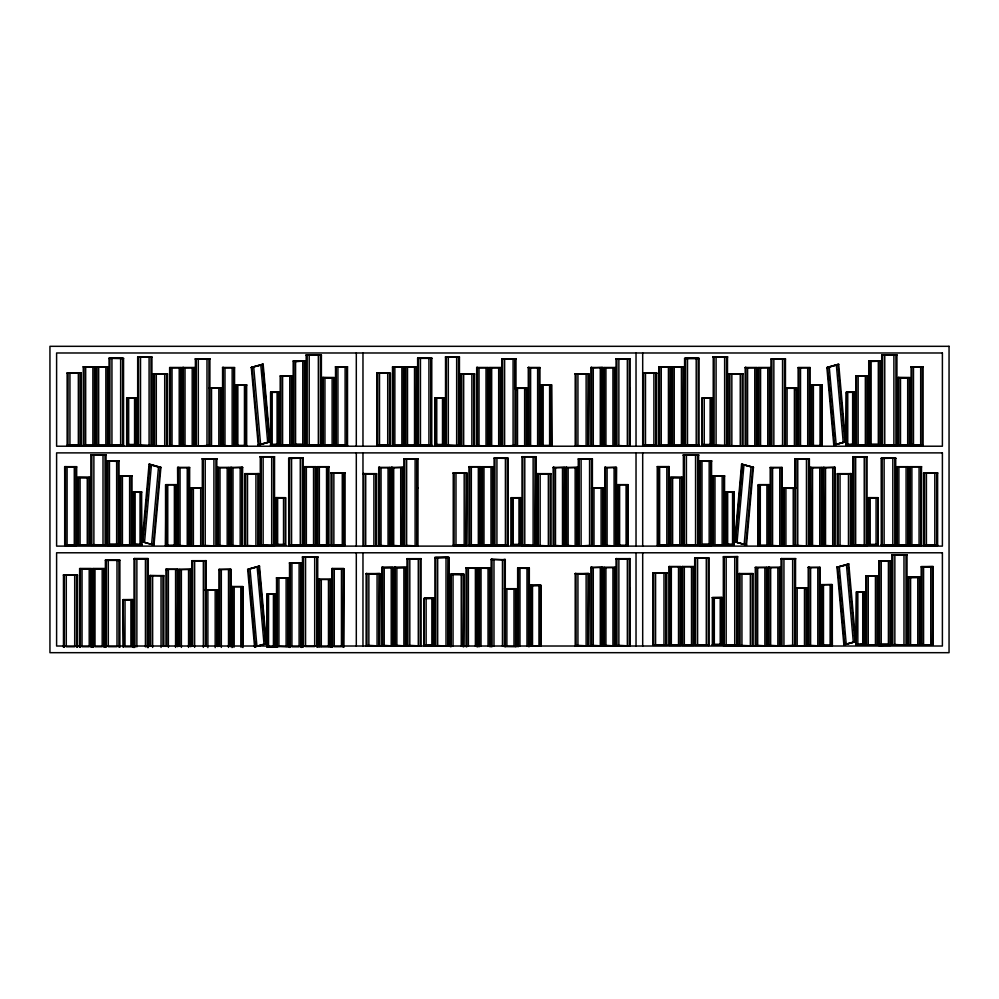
<?xml version="1.0" encoding="UTF-8"?>
<svg xmlns="http://www.w3.org/2000/svg" width="999" height="999" viewBox="0 0 999 999"><rect width="100%" height="100%" fill="white"/><g stroke="black" fill="none" stroke-linecap="round" stroke-linejoin="round"><path stroke-width="1.5" d="M142.145 541.733L149.076 464.036L160.914 467.357L153.983 545.067L142.145 541.733L153.983 545.067M142.67 541.883L143.394 533.878M143.756 529.707L144.356 523.089M144.867 517.32L145.417 511.126M145.829 506.481L146.416 499.962M146.803 495.654L147.377 489.16M147.79 484.54L148.339 478.371M148.751 473.751L149.425 466.246M142.944 541.77L149.85 464.398L160.115 467.282M144.568 541.82L151.398 465.122L149.038 464.348M151.661 543.818L158.504 467.12L151.398 465.122M153.259 544.867L160.19 467.157L160.914 467.357L158.504 467.12M734.677 541.733L741.608 464.036L753.446 467.357L746.515 545.067L734.677 541.733L746.515 545.067M735.788 535.414L735.214 541.883L745.803 544.867L752.734 467.157L753.446 467.357L741.583 464.348M736.3 529.707L736.75 524.625M737.262 518.868L737.824 512.674M738.236 508.029L738.81 501.498M739.198 497.202L739.784 490.709M740.309 484.815L740.746 479.907M741.27 473.988L741.82 467.794M735.489 541.77L742.394 464.398L752.647 467.282M737.1 541.82L743.943 465.122M744.205 543.818L751.048 467.12M278.721 445.217L270.567 445.217L278.721 445.217L278.721 392.145L270.567 392.145L270.567 445.217L278.721 445.217L278.721 392.145L271.104 392.245L278.721 392.145M275.062 593.98L267.457 594.08L275.062 593.98L275.062 647.052L275.062 593.98L266.908 593.98L266.908 647.052M854.27 445.005L853.908 444.293L846.128 445.217L854.27 445.217L854.27 392.145L846.128 392.145L846.128 445.217L854.27 445.217L854.27 392.145L846.665 392.245M864.36 644.805L863.998 644.093L856.218 645.017L864.36 645.017L864.36 591.945L856.218 591.945L856.218 645.017L864.36 645.017L864.36 591.945L856.755 592.045M278.346 393.556L278.721 392.357M274.7 595.392L275.062 594.193M853.908 393.556L854.27 392.357M863.998 593.356L864.36 592.157M435.489 397.889L444.43 397.802L444.43 445.317L434.84 445.317L434.84 397.802L444.43 397.802L443.993 399.063L444.43 397.989M433.778 598.289L424.2 598.289L424.2 645.804L433.778 645.804L433.778 598.289L424.2 598.289L424.2 645.804L433.778 645.804L433.778 598.289L424.837 598.376M520.467 498.963L520.891 497.702L511.313 497.702L511.313 545.217L520.891 545.217L520.891 497.702L511.95 497.789L511.95 545.092L520.891 545.217L520.891 497.889M136.089 399.063L136.538 397.802L126.711 397.802L126.711 445.317L136.538 445.317L136.538 397.802L127.36 397.889M132.442 647.14L132.879 599.637L123.052 599.637L123.052 647.152M551.286 386.413L551.286 384.79L551.76 445.704L551.76 384.79L541.008 384.79L541.008 445.704L551.76 445.704L541.008 445.704M627.747 486.313L628.234 484.69L628.234 545.604L617.482 545.604L617.482 484.69L628.234 484.69L617.482 484.69L618.144 484.69L618.144 545.604M246.166 386.413L246.666 384.79L246.666 445.704L235.639 445.704L235.639 384.79L246.666 384.79L235.639 385.04M242.52 588.249L242.52 586.625L242.52 646.478M821.727 386.413L821.727 384.79L822.227 445.704L822.227 384.79L811.2 384.79L811.2 445.704L822.227 445.704L811.2 445.704M831.817 586.213L831.817 584.59L832.317 645.504L832.317 584.59L821.29 584.59L821.29 645.504L832.317 645.504L821.29 645.504M141.109 492.145L133.504 492.045L141.646 492.045L133.504 492.045L133.504 545.117L141.646 545.117L141.646 492.045L133.504 492.045L133.504 545.117L141.646 545.117L133.866 544.193L133.504 544.905M726.036 545.117L726.036 492.045L734.19 492.045L734.19 545.117L726.036 545.117L726.036 492.045L734.19 492.045L734.19 545.117L726.036 545.117L733.691 545.104L733.691 544.193L726.41 544.193L726.036 544.905M433.354 599.55L433.778 598.476M132.442 600.899L132.879 599.825M712.087 397.989L711.65 399.063L712.087 397.802L702.26 397.802L702.26 445.317L712.087 445.317L712.087 397.802L702.921 397.889M722.177 597.789L721.74 598.863L722.177 597.602L712.349 597.602L712.349 645.117L722.177 645.117L722.177 597.602L713.011 597.689L713.011 644.992L722.177 645.117L721.74 644.28L712.949 644.28L712.349 645.117L720.217 644.755L720.217 597.852L722.177 597.602L712.349 597.789M141.159 493.456L141.159 492.045L141.646 544.905L141.159 544.193L133.866 544.193M733.691 493.456L733.691 492.045M266.908 646.84L267.407 646.128M258.229 445.167L270.067 441.833L263.149 364.136L251.311 367.457L258.229 445.167L270.067 441.833M266.421 643.681L254.583 647.002L247.652 569.293L259.49 565.971L266.421 643.681L256.618 646.428M833.79 445.167L845.629 441.833L838.698 364.136L826.86 367.457L833.79 445.167L845.629 441.833M843.88 644.967L855.718 641.633L848.788 563.936L836.95 567.257L843.88 644.967L855.718 641.633M176.573 545.604L165.547 545.604L176.573 545.604L176.573 484.69L165.547 484.69L165.547 545.604L166.046 484.69L166.046 486.313M769.118 545.604L758.091 545.604L769.118 545.604L769.118 484.69L758.091 484.69L758.091 545.604L758.591 484.69L758.591 486.313M627.747 544.542L628.234 545.367M246.166 444.642L246.666 445.467M260.814 365.222L263.149 364.136L251.311 367.457L260.814 365.222L267.657 441.92M247.677 569.617L259.515 566.283M826.885 367.769L838.723 364.448M846.465 565.022L848.788 563.936L836.95 567.257L846.465 565.022L853.296 641.72M278.721 445.005L278.346 444.293L271.066 445.204L271.066 392.145L271.066 393.556M267.407 593.98L274.513 594.08L274.513 646.915L267.457 646.915L267.407 593.98L267.407 595.392M444.43 445.129L434.84 445.317L434.84 397.802L444.43 397.802M136.538 445.129L126.711 445.317L126.711 397.802L136.538 397.802M712.087 445.129L702.26 445.317L702.26 397.802L712.087 397.802L702.26 397.989M251.336 367.769L252.06 367.57M258.204 444.867L269.268 441.87L262.362 364.498M833.765 444.867L834.49 444.667M254.558 646.703L255.269 646.503M836.975 567.569L837.674 567.057L836.95 567.257M843.855 644.667L854.919 641.67L848.014 564.298M251.311 367.457L252.023 367.257L258.953 444.967M295.579 444.967L293.182 445.604L293.182 361.014L305.17 361.014L305.17 445.604L293.182 445.604L305.17 445.604L295.579 444.967L295.579 361.476L293.182 361.014L293.906 361.014M880.718 445.279L868.73 445.604L868.73 361.014L880.718 361.014L880.718 445.604L868.73 445.604L869.467 445.604L869.467 361.014L868.73 361.014L880.718 361.014L868.73 361.014M699.587 545.504L701.985 544.867L711.575 545.504L711.575 460.914L699.587 460.914L699.587 545.504L711.575 545.504L699.587 545.179M890.808 645.079L878.82 645.404L878.82 560.814L890.808 560.814L890.808 645.404L878.82 645.404L879.557 645.404L879.557 560.814L878.82 560.814L890.808 560.814L878.82 560.814M392.52 445.504L404.208 445.504L404.208 366.82L392.52 366.82L392.52 445.504L404.208 445.504M405.182 445.504L416.858 445.504L416.858 366.82L405.182 366.82L405.182 445.504L416.858 445.504M479.021 445.566L476.685 446.166L476.685 367.482L488.374 367.482L488.374 446.166L479.021 445.566L479.021 367.907L476.685 367.482L477.397 367.482L477.46 445.966L487.587 445.966L487.587 367.62M491.683 445.566L489.335 446.166L489.335 367.482L501.023 367.482L501.023 446.166L491.683 445.566L491.683 367.907L489.335 367.807M530.619 445.566L528.284 446.166L528.284 367.482L539.959 367.482L539.959 446.166L530.619 445.566L530.619 367.907L528.284 367.482L528.995 367.482L529.058 445.966L539.185 445.966L539.185 367.62M593.269 445.566L590.933 446.166L590.933 367.482L602.622 367.482L602.622 446.166L593.269 445.566L593.269 367.907L590.933 367.482L591.645 367.482L591.645 446.153M605.931 445.566L603.596 446.166L603.596 367.482L615.272 367.482L615.272 446.166L605.931 445.566L605.931 367.907L603.596 367.807M381.044 545.466L378.708 546.066L378.708 467.382L390.397 467.382L390.397 546.066L381.044 545.466L381.044 467.807L378.708 467.382L379.42 467.382L379.495 545.866L389.61 545.866L389.61 467.52M393.706 545.466L391.371 546.066L391.371 467.382L403.047 467.382L403.047 546.066L393.706 545.466L393.706 467.807L391.371 467.382L392.083 467.382L392.083 546.053M468.993 545.404L480.669 545.404L480.669 466.72L468.993 466.72L468.993 545.404L480.669 545.404M481.643 545.404L493.331 545.404L493.331 466.72L481.643 466.72L481.643 545.404L493.331 545.404M555.494 545.466L553.159 546.066L553.159 467.382L564.835 467.382L564.835 546.066L555.494 545.466L555.494 467.807L553.159 467.382L553.871 467.382L553.871 546.053M568.144 545.466L565.809 546.066L565.809 467.382L577.497 467.382L577.497 546.066L568.144 545.466L568.144 467.807L565.809 467.382L566.52 467.382L566.595 545.866L576.71 545.866L576.71 467.52L577.497 467.382L576.972 546.053M607.092 545.466L604.745 546.066L604.745 467.382L616.433 467.382L616.433 546.066L607.092 545.466L607.092 467.807L604.745 467.382L605.456 467.382L605.531 545.866L615.659 545.866L615.659 467.52M384.215 645.391L381.88 645.991L381.88 567.307L393.556 567.307L393.556 645.991L384.215 645.391L384.215 567.732L381.88 567.307L382.592 567.307L382.654 645.791L392.782 645.791L392.782 567.457L381.88 567.632M396.865 645.391L394.53 645.991L394.53 567.307L406.218 567.307L406.218 645.991L396.865 645.391L396.865 567.732L394.53 567.307L395.242 567.307L395.317 645.791M593.269 645.366L590.933 645.966L590.933 567.282L602.622 567.282L602.622 645.966L593.269 645.366L593.269 567.707L590.933 567.282L591.645 567.282L591.645 645.953M605.931 645.366L603.596 645.966L603.596 567.282L615.272 567.282L615.272 645.966L605.931 645.366L605.931 567.707L603.596 567.607M83.279 445.504L95.267 445.504L95.267 366.82L83.279 366.82L83.279 445.504L95.267 445.504M96.266 445.504L108.254 445.504L108.254 366.82L96.266 366.82L96.266 445.504L108.254 445.504M172.028 445.566L169.643 446.166L169.643 367.482L181.618 367.482L181.618 446.166L172.028 445.566L172.028 367.907L169.643 367.807M185.015 445.566L182.617 446.166L182.617 367.482L194.605 367.482L194.605 446.166L185.015 445.566L185.015 367.907L182.617 367.482L183.354 367.482L183.416 445.966L193.806 445.966L193.806 367.62M224.975 445.566L222.577 446.166L222.577 367.482L234.565 367.482L234.565 446.166L224.975 445.566L224.975 367.907L222.577 367.482L223.301 367.482L223.376 445.966L233.766 445.966L233.766 367.62M335.527 445.454L347.515 445.454L347.515 366.77L335.527 366.77L335.527 445.454L347.515 445.454M64.698 545.354L76.686 545.354L76.686 466.67L64.698 466.67L64.698 545.354L76.686 545.354M180.057 545.466L177.66 546.066L177.66 467.382L189.648 467.382L189.648 546.066L180.057 545.466L180.057 467.807L177.66 467.382L178.197 546.053M220.005 545.466L217.607 546.066L217.607 467.382L229.595 467.382L229.595 546.066L220.005 545.466L220.005 467.807L217.607 467.382L218.144 546.053M232.992 545.466L230.594 546.066L230.594 467.382L242.582 467.382L242.582 546.066L232.992 545.466L232.992 467.807L230.594 467.382L231.131 546.053M658.841 445.504L670.829 445.504L670.829 366.82L658.841 366.82L658.841 445.504L670.829 445.504M671.827 445.504L683.816 445.504L683.816 366.82L671.827 366.82L671.827 445.504L683.816 445.504M303.958 545.404L315.946 545.404L315.946 466.72L303.958 466.72L303.958 545.404L315.946 545.404M316.945 545.404L328.933 545.404L328.933 466.72L316.945 466.72L316.945 545.404L328.933 545.404M747.589 445.566L745.192 446.166L745.192 367.482L757.18 367.482L757.18 446.166L747.589 445.566L747.589 367.907L745.192 367.482L745.928 367.482L745.991 445.966L756.38 445.966L756.38 367.62M760.576 445.566L758.179 446.166L758.179 367.482L770.167 367.482L770.167 446.166L760.576 445.566L760.576 367.907L758.179 367.807M800.524 445.566L798.126 446.166L798.126 367.482L810.114 367.482L810.114 446.166L800.524 445.566L800.524 367.907L798.126 367.807M911.088 445.454L923.076 445.454L923.076 366.77L911.088 366.77L911.088 445.454L923.076 445.454M657.242 545.354L669.23 545.354L669.23 466.67L657.242 466.67L657.242 545.354L669.23 545.354M772.589 545.466L770.192 546.066L770.192 467.382L782.18 467.382L782.18 546.066L772.589 545.466L772.589 467.807L770.192 467.707M812.549 545.466L810.152 546.066L810.152 467.382L822.14 467.382L822.14 546.066L812.549 545.466L812.549 467.807L810.152 467.382L810.689 546.053M825.536 545.466L823.139 546.066L823.139 467.382L835.114 467.382L835.114 546.066L825.536 545.466L825.536 467.807L823.139 467.382L823.676 546.053M896.503 545.404L908.491 545.404L908.491 466.72L896.503 466.72L896.503 545.404L908.491 545.404M921.478 545.404L909.49 545.404L909.49 466.72L921.478 466.72L921.478 545.404L909.49 545.404M668.93 645.304L680.918 645.304L680.918 566.62L668.93 566.62L668.93 645.304L680.918 645.304M681.917 645.304L693.905 645.304L693.905 566.62L681.917 566.62L681.917 645.304L693.905 645.304M757.679 645.366L755.281 645.966L755.281 567.282L767.269 567.282L767.269 645.966L757.679 645.366L757.679 567.707L755.281 567.607M770.666 645.366L768.268 645.966L768.268 567.282L780.256 567.282L780.256 645.966L770.666 645.366L770.666 567.707L768.268 567.282L768.993 567.282L769.068 645.766L779.457 645.766L779.457 567.42M810.614 645.366L808.216 645.966L808.216 567.282L820.204 567.282L820.204 645.966L810.614 645.366L810.614 567.707L808.216 567.282L808.953 567.282L809.015 645.766L819.405 645.766L819.405 567.42M921.178 645.254L933.166 645.254L933.166 566.57L921.178 566.57L921.178 645.254L933.166 645.254M445.529 445.741L448.314 445.067L459.44 445.741L459.44 356.83L445.529 356.83L445.529 445.741L459.44 445.741M522.002 545.641L524.787 544.967L535.901 545.641L535.901 456.73L522.002 456.73L522.002 545.641L535.901 545.641M437.674 645.554L434.89 646.228L434.89 557.317L448.788 557.317L448.788 646.228L437.674 645.554L437.674 557.804L434.89 557.679M137.675 445.741L140.522 445.067L151.935 445.741L151.935 356.83L137.675 356.83L137.675 445.741L151.935 445.741M260.277 545.641L263.137 544.967L274.538 545.641L274.538 456.73L260.277 456.73L260.277 545.641L274.538 545.641M713.236 445.741L716.083 445.067L727.497 445.741L727.497 356.83L713.236 356.83L713.236 445.741L727.497 445.741M852.821 545.641L855.668 544.967L867.082 545.641L867.082 456.73L852.821 456.73L852.821 545.641L867.082 545.641M723.326 645.541L726.173 644.867L737.587 645.541L737.587 556.63L723.326 556.63L723.326 645.541L737.587 645.541M417.632 445.529L420.454 444.867L431.768 445.529L431.768 358.204L417.632 358.204L417.632 445.529L431.768 445.529L430.981 445.566M515.934 446.191L513.099 445.529L501.798 446.191L501.798 358.866L515.934 358.866L515.934 446.191L526.223 446.078L526.223 388.311L515.934 388.311M618.868 445.529L616.046 446.191L616.046 358.866L630.182 358.866L630.182 446.191L618.868 445.529L618.868 359.328L616.046 358.866L616.907 358.866L616.982 445.979L629.233 445.979L629.233 359.016L616.982 359.016M417.894 545.891L404.757 545.879L404.757 458.916L417.008 458.916L417.17 546.116L417.957 545.978L406.643 545.429L403.821 546.091L403.821 458.766L417.957 458.766L417.894 546.116M494.093 545.429L496.928 544.767L508.229 545.429L508.229 458.104L494.093 458.104L494.093 545.429L508.229 545.429L507.442 545.466M592.395 546.091L589.572 545.429L578.259 546.091L578.259 458.766L592.395 458.766L592.395 546.091L602.697 545.978L602.697 488.211L592.407 488.211M409.815 645.366L406.98 646.028L406.98 558.691L421.116 558.691L421.116 646.028L409.815 645.366L409.815 559.165L406.98 558.691L407.842 559.04M618.868 645.329L616.046 645.991L616.046 558.666L630.182 558.666L630.182 645.991L618.868 645.329L618.868 559.128L616.046 558.666L616.907 558.666L616.982 645.779L629.233 645.779L629.233 558.816L616.982 558.816M109.041 445.529L111.938 444.867L123.551 445.529L123.551 358.204L109.041 358.204L109.041 445.529L123.551 445.529M209.84 388.211L209.091 388.211L221.278 388.211L209.091 388.211L221.278 388.211L221.278 446.216L206.993 445.529L195.392 446.191L195.392 358.866L209.902 358.866L209.902 446.191L209.091 446.216M202.322 546.091L205.22 545.429L216.82 546.091L216.82 458.766L202.322 458.766L202.322 546.091L191.758 545.978L191.758 488.211L202.31 488.211M699.038 445.554L699.1 358.204L684.602 358.204L684.602 445.529L687.499 444.867L699.1 445.529L698.301 445.566M289.473 545.466L288.661 545.317L300.274 544.767L303.172 545.429L303.172 458.104L288.674 458.104L288.736 545.454M785.451 446.191L782.554 445.529L770.953 446.191L770.953 358.866L785.451 358.866L785.451 446.191L796.016 446.078L796.016 388.311L785.464 388.311M794.854 546.091L797.764 545.429L809.365 546.091L809.365 458.766L794.854 458.766L794.854 546.091L784.29 545.978L784.29 488.211M882.017 545.466L881.205 545.317L892.819 544.767L895.716 545.429L895.716 458.104L881.205 458.104L881.28 545.454M694.692 645.329L697.589 644.667L709.19 645.329L709.19 558.004L694.692 558.004L694.692 645.329L709.19 645.329L708.391 645.366M795.541 645.991L792.644 645.329L781.043 645.991L781.043 558.666L795.541 558.666L795.541 645.991L806.106 645.878L806.106 588.111L795.554 588.111M306.169 445.404L309.203 444.717L321.391 445.404L321.391 355.057L306.169 355.057L306.169 445.404L321.391 445.404M90.834 545.304L93.881 544.617L106.056 545.304L106.056 454.957L90.834 454.957L90.834 545.304L106.056 545.304M881.717 445.404L884.764 444.717L896.94 445.404L896.94 355.057L881.717 355.057L881.717 445.404L896.94 445.404M683.366 545.304L686.413 544.617L698.588 545.304L698.588 454.957L683.366 454.957L683.366 545.304L698.588 545.304M891.807 645.204L894.854 644.517L907.03 645.204L907.03 554.857L891.807 554.857L891.807 645.204L907.03 645.204M282.592 444.68L280.195 445.204L280.195 375.961L292.183 375.961L292.183 445.204L280.195 445.204L292.183 445.204L282.592 444.68L282.592 376.336L280.195 375.961L280.919 375.961L280.919 445.192M131.294 544.83L132.018 545.104L120.03 545.104L120.03 475.861L132.018 475.861L132.018 545.104L120.03 544.83M867.194 444.93L855.756 445.204L855.756 375.961L867.731 375.961L867.731 445.204L855.756 445.204L856.48 445.192L856.48 375.961L855.756 375.961L867.731 375.961L855.756 375.961M712.574 545.104L724.562 545.104L724.562 475.861L712.574 475.861L712.574 545.104L724.562 545.104L713.111 544.83M278.933 646.515L277.335 646.865L277.335 577.922L287.724 577.922L287.724 646.865L278.933 646.515L278.933 578.171L276.536 577.797L276.536 647.04M877.284 644.73L865.846 645.004L865.846 575.761L877.821 575.761L877.821 645.004L865.846 645.004L866.57 644.992L866.57 575.761L865.846 575.761L877.821 575.761L865.846 575.761M617.482 545.604L627.747 545.604M532.517 645.729L530.369 646.191L530.369 585.277L541.121 585.277L541.121 646.191L532.517 645.729L532.517 585.601L530.369 585.277L531.031 585.277L531.093 646.041M322.54 445.192L334.528 445.192L334.528 377.535L322.54 377.535L322.54 445.192L334.528 444.93M89.673 545.092L77.685 545.092L77.685 477.435L89.673 477.435L89.673 545.092L77.685 545.092L77.685 477.435L89.673 477.435L88.948 477.435L88.948 545.092M898.101 445.192L910.089 445.192L910.089 377.535L898.101 377.535L898.101 445.192L910.089 444.93M682.217 545.092L670.229 545.092L670.229 477.435L682.217 477.435L682.217 545.092L670.229 545.092L670.229 477.435L682.217 477.435L681.48 477.435L681.48 545.092M330.07 579.495L330.07 646.865L319.692 646.865L319.618 579.37L318.893 579.37L318.893 647.027M908.191 644.992L920.179 644.992L920.179 577.335L908.191 577.335L908.191 644.992L920.179 644.992L920.179 577.335L908.191 577.335L908.915 577.335L908.915 644.992M235.639 445.704L246.166 445.704M376.785 445.479L390.447 445.479L390.447 373.089L376.785 373.089L376.785 445.479L390.447 445.479M463.673 445.591L460.939 446.141L460.939 373.751L474.612 373.751L474.612 446.141L463.673 445.591L463.673 374.138L460.939 373.751L461.775 373.751L461.85 445.954L473.701 445.954L473.701 373.888L460.939 374.051M577.934 445.591L575.199 446.141L575.199 373.751L588.861 373.751L588.861 446.141L577.934 445.591L577.934 374.138L575.199 373.751L576.023 373.751L576.111 445.954L587.949 445.954L587.949 373.888L575.199 374.051M362.974 546.041L376.635 546.041L376.635 473.651L362.974 473.651L376.635 473.951M453.246 545.379L466.92 545.379L466.92 472.989L453.246 472.989L453.246 545.379L466.92 545.379M540.147 545.491L537.412 546.041L537.412 473.651L551.086 473.651L551.086 546.041L540.147 545.491L540.147 474.038L537.412 473.651L538.249 473.651L538.324 545.854L550.174 545.854L550.174 473.788L537.412 473.951M368.868 645.416L366.133 645.966L366.133 573.576L379.807 573.576L379.807 645.966L368.868 645.416L368.868 573.975L366.133 573.576L366.97 573.588L366.97 645.966M577.934 645.391L575.199 645.941L575.199 573.551L588.861 573.551L588.861 645.941L577.934 645.391L577.934 573.938L575.199 573.551L576.023 573.551L576.111 645.754L587.949 645.754L587.949 573.688L575.199 573.851M67.133 445.479L81.156 445.479L81.156 373.089L67.133 373.089L67.133 445.479L81.156 445.479M156.294 445.591L153.484 446.141L153.484 373.751L167.507 373.751L167.507 446.141L156.294 445.591L156.294 374.138L153.484 373.751L154.345 373.751L154.345 446.128M656.718 445.479L642.694 445.479L656.718 445.479L656.718 373.089L642.694 373.089L656.718 373.089L656.081 373.089L656.081 445.479M731.842 445.591L729.045 446.141L729.045 373.751L743.069 373.751L743.069 446.141L731.842 445.591L731.842 374.138L729.045 373.751L729.894 373.751L729.982 445.954L742.132 445.954L742.132 373.888L729.045 374.051M247.515 545.491L244.705 546.041L244.705 473.651L258.729 473.651L258.729 546.041L247.515 545.491L247.515 474.038L244.705 473.951M331.056 545.379L345.08 545.379L345.08 472.989L331.056 472.989L331.056 545.379L345.08 545.379M840.047 545.491L837.249 546.041L837.249 473.651L851.273 473.651L851.273 546.041L840.047 545.491L840.047 474.038L837.249 473.951M923.6 545.379L937.624 545.379L937.624 472.989L923.6 472.989L923.6 545.379L937.624 545.379M652.784 645.279L666.808 645.279L666.808 572.889L652.784 572.889L652.784 645.279L666.808 645.279M741.932 645.391L739.135 645.941L739.135 573.551L753.159 573.551L753.159 645.941L741.932 645.391L741.932 573.938L739.135 573.551L739.984 573.851M293.182 445.279L304.37 445.392L304.37 361.163L295.579 361.476L305.17 361.014L305.17 445.604M119.043 460.914L107.055 460.914L107.055 545.504L119.043 545.504L119.043 460.914L107.055 460.914L119.043 460.914L118.307 460.914M289.523 647.439L289.523 562.849L301.511 562.849L301.511 647.439M518.981 497.952L511.313 497.702L511.313 545.217L518.981 544.855L518.981 497.952L520.891 497.702M515.147 446.216L527.01 446.216L527.01 388.211L515.147 388.211L515.871 388.449M591.608 546.116L603.483 546.116L603.483 488.111L591.608 488.111L603.483 488.111L602.959 546.116M505.294 646.565L516.371 646.703L516.371 588.698L504.495 588.698M392.52 367.145L403.683 367.145M405.894 445.492L405.894 366.82L405.182 366.82L416.858 366.82L416.333 445.492M479.021 367.907L488.374 367.807M491.683 367.907L501.023 367.807M530.619 367.907L539.959 367.807M593.269 367.907L602.622 367.482L602.097 446.153M605.931 367.907L615.272 367.807M381.044 467.807L390.397 467.707M393.706 467.807L403.047 467.382L402.522 546.053M469.705 545.392L469.705 466.72L468.993 466.72L480.669 466.72L480.144 545.392M481.643 467.045L493.331 467.045M555.494 467.807L564.835 467.382L564.31 546.053M568.144 467.807L576.71 467.52M607.092 467.807L616.433 467.382L615.908 546.053M384.215 567.732L393.556 567.632M396.865 567.732L406.218 567.632M475.387 568.394L477.722 567.969L477.722 646.653L475.387 646.053L475.387 568.394L466.046 567.969L466.046 646.653L468.381 646.053L468.381 568.394M488.049 568.394L490.384 567.969L490.384 646.653L488.049 646.053L488.049 568.394L478.696 567.969L478.696 646.653L481.031 646.053L481.031 568.394M526.985 568.394L529.32 567.969L529.32 646.653L526.985 646.053L526.985 568.394L517.644 567.969L517.644 646.653L519.98 646.053L519.98 568.394M593.269 567.707L602.622 567.282L602.097 645.953M605.931 567.707L615.272 567.607M122.74 445.566L123.551 445.417M209.902 446.078L220.467 446.078L220.467 388.311M203.122 546.116L190.946 546.116L190.946 488.111L203.122 488.111L202.385 488.349M784.652 446.216L796.827 446.216L796.827 388.211L784.652 388.211L796.827 388.211L796.29 389.76M795.666 546.116L783.478 546.116L783.478 488.111L795.666 488.111L794.917 488.349M794.742 646.016L806.917 646.016L806.917 588.011L794.742 588.011L806.917 588.011L806.38 589.56M84.016 445.492L84.016 366.82L83.279 366.82L95.267 366.82L94.73 445.492M97.003 445.492L97.003 366.82L96.266 366.82L108.254 366.82L107.717 445.492M172.028 367.907L181.618 367.807M185.015 367.907L194.605 367.807M224.975 367.907L234.565 367.807M345.117 367.195L347.515 366.77L335.527 366.77L345.117 367.195L345.117 444.855M65.235 545.342L64.698 466.67L76.686 466.995M659.565 445.492L659.565 366.82L658.841 366.82L670.829 366.82L670.292 445.492M672.552 367.145L671.827 366.82L683.816 366.82L683.279 445.492M180.057 467.807L189.648 467.707M747.589 367.907L757.18 367.807M760.576 367.907L770.167 367.807M220.005 467.807L229.595 467.707M232.992 467.807L242.582 467.382L241.845 467.382L241.783 545.866L231.393 545.866L231.393 467.52M800.524 367.907L810.114 367.807M304.495 467.045L303.958 466.72L315.946 466.72L315.222 466.72L315.222 545.392M317.482 467.045L316.945 466.72L328.933 466.72L328.209 466.72L328.209 545.392M911.812 445.442L911.812 366.77L911.088 366.77L923.076 367.095M79.633 647.34L79.633 568.656L91.608 568.656L91.608 647.34M666.832 467.095L669.23 466.67L657.242 466.67L666.832 467.095L666.832 544.755M92.607 647.34L92.607 568.656L104.595 568.656L104.595 647.34M165.984 646.453L165.984 569.318L177.972 569.318L177.972 646.453M178.971 646.453L178.971 569.318L190.946 569.318L190.946 646.453M772.589 467.807L782.18 467.707M218.918 646.453L218.918 569.318L230.906 569.318L230.906 646.453M812.549 467.807L822.14 467.707M825.536 467.807L835.114 467.382L834.39 467.382L834.315 545.866L823.938 545.866L823.938 467.52M897.04 467.045L896.503 466.72L908.491 466.72L907.754 466.72L907.754 545.392M331.868 647.29L331.868 568.606L343.856 568.606L343.856 647.29M910.027 467.045L909.49 466.72L921.478 466.72L920.741 466.72L920.741 545.392M669.655 645.292L669.655 566.62L668.93 566.62L680.918 566.62L680.381 566.945M682.642 645.292L682.642 566.62L681.917 566.62L693.905 566.62L693.368 566.945M757.679 567.707L767.269 567.607M770.666 567.707L780.256 567.607M810.614 567.707L820.204 567.607M921.178 566.895L933.166 566.57L932.629 645.242M271.066 392.145L278.172 392.245L278.172 445.079L270.567 445.217M274.513 594.08L273.426 594.268L273.426 646.64L268.943 646.84M446.378 445.729L446.378 356.83L445.529 356.83L459.44 357.192M522.852 545.629L522.852 456.73L522.002 456.73L535.901 456.73L535.277 545.629M437.674 557.804L448.788 557.317L448.164 646.228M138.549 445.729L138.549 356.83L137.675 356.83L151.935 357.192M714.098 445.729L714.098 356.83L713.236 356.83L727.497 356.83L726.86 356.83L726.86 445.729M260.914 545.629L260.914 456.73L260.277 456.73L274.538 456.73L273.676 457.092M134.016 647.577L134.016 558.666L148.277 558.666L148.277 647.577M853.458 545.629L853.458 456.73L852.821 456.73L867.082 457.092M723.326 556.992L737.587 556.63L736.95 556.63L736.95 645.529M418.494 445.529L418.494 358.204L417.632 358.204L431.768 358.204L431.131 358.204L431.131 445.529M502.734 359.016L514.985 359.016L514.985 445.979L502.734 445.979L502.647 358.866L501.798 358.866L515.934 358.866L515.297 358.866L515.297 389.011M618.868 359.328L630.182 358.866L629.545 359.215M404.682 459.115L403.821 458.766L417.957 458.766L417.32 458.766L417.32 546.091M494.955 545.429L494.955 458.104L494.093 458.104L508.229 458.454M578.259 459.115L592.395 459.115M409.815 559.165L421.116 558.691L420.492 559.04M502.46 559.827L505.282 559.353L505.282 646.678L502.46 646.016L502.46 559.827L491.146 559.353L491.146 646.678L493.981 646.016L493.981 559.827M618.868 559.128L630.182 558.666L629.545 559.015M109.927 445.529L109.927 358.204L109.041 358.204L123.551 358.554M206.993 359.328L209.902 358.866L195.392 358.866L206.993 359.328L206.993 445.529M684.602 358.554L699.1 358.554M770.953 359.215L785.451 358.866L784.802 358.866L784.802 389.011M202.972 488.911L202.972 458.766L202.322 458.766L216.82 458.766L215.934 458.766L215.859 545.879L203.284 545.879L203.284 458.916L215.859 458.916M288.674 458.454L303.172 458.104L302.285 458.104L302.285 545.429M105.382 647.364L105.382 560.039L119.892 560.039L119.892 647.364M806.455 459.228L809.365 458.766L794.854 458.766L806.455 459.228L806.455 545.429M191.746 646.465L191.746 560.701L206.244 560.701L206.244 646.465M881.205 458.454L895.716 458.104L894.829 458.104L894.829 545.429M695.579 645.329L695.579 558.004L694.692 558.004L709.19 558.354M782.005 558.816L794.58 558.816L794.58 645.779L782.005 645.779L781.93 558.666L781.043 558.666L795.541 558.666L794.892 558.666L794.892 588.811M307.093 355.057L306.169 355.057L321.391 355.057L320.704 355.057M91.508 454.957L90.834 454.957L106.056 454.957L105.12 454.957M882.641 355.057L881.717 355.057L896.94 355.057L896.265 355.057M684.053 454.957L683.366 454.957L698.588 454.957L697.664 454.957M302.51 647.24L302.51 556.893L317.732 556.893L317.732 647.24M892.731 554.857L891.807 554.857L907.03 554.857L906.355 554.857M282.592 376.336L292.183 375.961L292.183 445.204M129.62 476.236L132.018 475.861L120.03 475.861L129.62 476.236L129.62 544.58M713.111 476.148L724.562 475.861L723.838 475.861L723.763 544.93M278.933 578.171L288.524 577.797L288.524 647.04M323.276 445.192L323.276 377.535L322.54 377.535L334.528 377.809M541.67 445.704L541.67 384.79L541.008 384.79L551.286 384.79M898.825 445.192L898.825 377.535L898.101 377.535L910.089 377.809M330.332 647.027L330.869 579.37L318.893 579.37L330.869 579.37L330.869 647.027M532.517 585.601L541.121 585.526M811.862 445.704L811.862 384.79L811.2 384.79L821.727 384.79M166.046 484.69L176.573 484.69L175.911 484.69L175.911 545.604M758.591 484.69L769.118 484.69L768.443 484.69L768.443 545.604M231.98 647.539L231.98 586.625L243.007 586.625L243.007 647.539M821.29 584.84L831.817 584.59M377.61 373.089L376.785 373.089L389.835 373.089M463.673 374.138L474.612 374.051M577.934 374.138L588.861 373.751L588.249 446.128M454.083 472.989L453.246 472.989L466.92 472.989L466.308 545.379M540.147 474.038L551.086 473.951M368.868 573.975L379.807 573.576L379.195 645.966M461.238 574.637L463.973 574.238L463.973 646.628L461.238 646.078L461.238 574.637L450.299 574.238L450.299 646.628L453.034 646.078L453.034 574.637M577.934 573.938L588.861 573.551L588.249 645.928M67.982 373.089L67.133 373.089L81.156 373.089L80.532 373.089L80.532 445.479M156.294 374.138L167.507 374.051M731.842 374.138L743.069 374.051M247.515 474.038L258.729 473.651L257.879 473.651L257.792 545.854L245.642 545.854L245.642 473.788L258.729 473.951M331.693 472.989L331.056 472.989L345.08 472.989L344.23 472.989L344.23 545.379M63.474 647.315L63.474 574.924L77.497 574.924L77.497 647.315M840.047 474.038L851.273 473.651L850.411 473.651L850.336 545.854L838.186 545.854L838.186 473.788L851.273 473.951M149.825 646.428L149.825 575.586L163.848 575.586L163.848 646.428M924.225 545.379L924.225 472.989L923.6 472.989L937.624 472.989L936.775 472.989M653.633 572.889L652.784 572.889L666.808 572.889L666.171 572.889L666.171 645.279M741.932 573.938L753.159 573.851M515.871 389.76L515.871 388.211L515.147 388.211L527.01 388.211L526.485 389.76M505.294 588.798L516.371 588.935M877.447 544.38L868.655 544.38L868.218 545.217L878.046 545.217L878.046 497.702L868.218 497.702L868.218 545.217L878.046 545.217L878.046 497.702L868.218 497.702L868.655 498.963L868.218 497.889M132.879 647.152L132.879 599.637L130.919 599.887L130.919 646.79L125.012 646.79L125.012 599.887L123.052 599.637L123.701 647.027M191.483 489.66L190.946 488.111L203.122 488.111L202.385 488.111M793.231 488.424L795.666 488.111L783.478 488.111L793.231 488.424L793.231 545.679M216.808 646.39L216.808 590.147L205.432 590.047L217.62 590.047L217.62 646.528M293.981 445.392L302.772 444.967L302.772 361.476M879.62 645.192L888.411 644.767L888.411 561.276M271.104 445.079L277.085 444.805L277.085 392.432M846.665 445.079L852.646 444.805L852.646 392.432M856.755 644.879L862.736 644.605L862.736 592.232M127.36 445.192L134.565 444.955L134.565 398.052M435.489 445.192L442.507 444.955L442.507 398.052M702.921 445.192L710.127 444.955L710.127 398.052M424.837 645.679L431.868 645.441L431.868 598.538M278.172 392.245L272.19 392.432L272.19 444.805M126.711 445.317L135.876 445.192L135.876 397.889L128.671 398.052L128.671 444.955M434.84 445.317L443.781 445.192L443.781 397.889L436.763 398.052L436.763 444.955M511.313 545.217L520.254 545.092L520.254 497.789L513.236 497.952L513.236 544.855M125.012 599.887L132.23 599.725L132.23 647.027M846.128 445.217L853.733 445.079L853.733 392.245L847.751 392.432L847.751 444.805M856.218 645.017L863.823 644.879L863.823 592.045L857.841 592.232L857.841 644.605M702.26 445.317L711.438 445.192L711.438 397.889L704.233 398.052L704.233 444.955M424.2 645.804L433.141 645.679L433.141 598.376L426.123 598.538L426.123 645.441M712.349 645.117L721.528 644.992L721.528 597.689L712.349 597.602L712.949 597.789M123.701 599.725L132.879 599.637M276.124 545.204L275.674 497.702L285.514 497.702L285.514 545.217L275.674 545.217L285.514 545.217L285.514 497.702L275.674 497.702L275.674 545.029M134.016 558.666L148.277 558.666L134.016 558.666L134.89 558.666L134.965 647.352M300.974 562.849L289.523 562.849L290.247 562.849M79.633 568.656L91.608 568.656L79.633 568.656L80.357 568.656L80.357 647.327M92.607 568.656L104.595 568.656L92.607 568.656L93.344 568.656L93.344 647.327M809.365 458.766L808.478 458.766L808.391 545.879L795.828 545.879L795.828 458.916M669.23 466.67L668.493 466.67L668.493 545.342M131.219 544.93L131.219 475.986L132.018 475.861M794.917 488.111L795.666 488.111M317.045 556.893L317.732 556.893L302.51 556.893L303.434 556.893M287.987 577.797L276.536 577.797L277.272 577.797M242.52 586.625L231.98 586.625L232.655 586.625L232.717 647.377M881.717 355.419L882.641 355.419M137.675 357.192L138.549 357.192M445.529 357.192L446.378 357.192M713.236 357.192L714.098 357.192M726.86 357.192L727.497 357.192M110.015 358.354L122.577 358.354L122.577 445.317M418.569 358.354L430.819 358.354L430.819 445.317M109.041 358.554L109.927 358.554M417.632 358.554L418.494 358.554M431.131 358.554L431.768 358.554M195.392 359.215L196.279 359.215M209.902 359.215L209.253 358.866M515.297 359.215L515.934 359.215M616.046 359.215L616.907 359.215M784.802 359.215L785.451 359.215M868.73 361.351L869.467 361.351M911.887 366.92L922.277 366.92L922.277 445.254L911.088 445.142M335.527 367.095L336.263 367.095M405.182 367.145L405.894 367.145M658.841 367.145L659.565 367.145M911.088 367.095L911.812 367.095M182.617 367.807L183.354 367.807M222.577 367.807L223.301 367.807M476.685 367.807L477.397 367.807M528.284 367.807L528.995 367.807M590.933 367.807L591.645 367.807M745.192 367.807L745.928 367.807M80.532 373.389L81.156 373.389M656.081 373.389L656.718 373.389M153.484 374.051L166.571 373.888L166.571 445.954L154.42 445.954L154.42 373.888M855.756 376.248L856.48 376.248M322.54 377.809L333.728 377.659L333.728 445.03L322.54 444.93M898.101 377.809L909.29 377.659L909.29 445.03L898.101 444.93M541.008 385.04L541.67 385.04M811.2 385.04L811.862 385.04M209.091 388.449L209.84 388.449M784.652 388.449L785.389 388.449M126.711 397.989L135.876 397.889M434.84 397.989L443.781 397.889M295.442 444.13L301.561 444.13M335.527 444.18L336.263 444.18M871.003 444.13L877.122 444.13M911.088 444.18L911.812 444.18M278.346 444.293L271.066 444.293L271.066 445.204M853.908 444.293L846.615 444.293L846.128 445.005L846.615 392.145L846.615 393.556M127.31 444.48L136.089 444.48M435.427 444.48L442.569 444.48M702.859 444.48L710.189 444.48M280.994 445.03L291.383 445.03L291.383 376.086M855.756 444.93L866.932 445.03L866.932 376.086M67.133 445.192L67.982 445.192M80.532 445.192L81.156 445.192M83.279 445.192L84.016 445.192M96.266 445.192L97.003 445.192M109.041 445.192L109.927 445.192M123.551 445.192L122.889 445.529M126.711 445.129L135.876 445.192M306.169 445.054L320.367 445.179L320.367 355.219L307.18 355.219L307.18 445.179M321.391 445.054L320.704 445.404M335.527 445.142L346.715 445.254L346.715 366.92M376.785 445.192L377.61 445.479M392.52 445.192L393.231 445.492M405.182 445.192L405.894 445.192M417.632 445.192L418.494 445.192M431.131 445.192L431.768 445.192M434.84 445.129L443.781 445.192M642.694 445.192L643.543 445.192M656.081 445.192L656.718 445.192M658.841 445.192L659.565 445.192M671.827 445.192L672.552 445.492M684.602 445.192L685.489 445.529M699.1 445.192L698.451 445.529M702.26 445.129L711.438 445.192M881.717 445.054L895.928 445.179L895.928 355.219L882.741 355.219L882.641 445.404M896.94 445.054L896.265 445.404M68.069 445.292L80.22 445.292L80.22 373.226M84.078 445.304L94.468 445.304L94.468 366.97M97.065 445.304L107.455 445.304L107.455 366.97M110.015 445.317L123.476 445.342M137.675 445.392L138.549 445.392M151.935 445.392L151.299 445.729M405.956 445.304L416.084 445.304L416.084 366.97M418.569 445.317L431.705 445.342M445.529 445.392L446.378 445.392M643.631 445.292L655.781 445.292L655.781 373.226M659.64 445.304L670.029 445.304L670.029 366.97M699.038 445.342L685.564 445.317L685.564 358.354L698.139 358.354L698.139 445.317M713.236 445.392L714.098 445.392M726.86 445.392L727.497 445.392M868.73 445.279L879.919 445.392L879.919 361.163L871.128 361.476L871.128 444.967M138.624 445.517L150.986 445.517L150.986 356.993M235.639 445.467L245.929 445.542L245.929 384.902M446.466 445.517L458.504 445.517L458.504 356.993M541.008 445.467L551.048 445.542L551.048 384.902M684.602 445.529L699.1 445.529M714.185 445.517L726.548 445.517L726.548 356.993M811.2 445.467L822.227 445.704M153.484 445.854L154.345 445.854M169.643 445.854L170.367 445.854M182.617 445.854L183.354 445.854M195.392 445.854L196.279 445.854M222.577 445.854L223.301 445.854M489.335 445.854L490.047 445.854M528.284 445.854L528.995 445.854M575.199 445.854L576.023 445.854M590.933 445.854L591.645 445.854M616.046 445.854L616.907 445.854M729.045 445.854L729.894 445.854M745.192 445.854L745.928 445.854M758.179 445.854L758.903 445.854M770.953 445.854L771.84 445.854M798.126 445.854L798.863 445.854M196.366 445.979L208.928 445.979L208.928 359.016M591.72 445.966L601.835 445.966L601.835 367.62M90.834 455.319L91.508 455.319M105.12 455.319L106.056 455.319M683.366 455.319L684.053 455.319M697.664 455.319L698.588 455.319M260.277 457.092L260.914 457.092M522.002 457.092L522.852 457.092M852.821 457.092L853.458 457.092M302.21 458.254L289.635 458.254L289.635 545.217M495.042 458.254L507.292 458.254L507.292 545.217M894.742 458.254L882.179 458.254L882.179 545.217M302.285 458.454L303.172 458.454M494.093 458.454L494.955 458.454M894.829 458.454L895.716 458.454M202.322 459.115L202.972 459.115M215.934 459.115L216.82 459.115M417.32 459.115L417.957 459.115M794.854 459.115L795.504 459.115M808.478 459.115L809.365 459.115M118.307 461.251L119.043 461.251M710.851 461.251L711.575 461.251M700.124 460.914L711.575 460.914L710.851 460.914L710.851 545.504M315.222 467.045L315.946 467.045M328.209 467.045L328.933 467.045M668.493 466.995L669.23 466.995M907.754 467.045L908.491 467.045M920.741 467.045L921.478 467.045M241.845 467.707L242.582 467.707M378.708 467.707L379.42 467.707M391.371 467.707L392.083 467.707M553.159 467.707L553.871 467.707M565.809 467.707L566.52 467.707M604.745 467.707L605.456 467.707M834.39 467.707L835.114 467.707M344.23 473.289L345.08 473.289M453.246 473.289L454.083 473.289M923.6 473.289L924.225 473.289M362.974 473.951L375.724 473.788L375.724 545.854L363.886 545.854L363.798 473.651L362.974 473.651M132.018 476.148L131.294 475.861M723.838 476.148L724.562 476.148M89.673 477.709L78.484 477.559L78.484 544.93L88.874 544.93M682.217 477.709L671.028 477.559L671.028 544.93L682.217 544.83M175.911 484.94L176.573 484.94M617.482 484.94L618.144 484.94M768.443 484.94L769.118 484.94M417.17 488.349L417.894 488.349M591.608 488.349L592.332 488.349M734.19 545.117L726.585 544.979L726.585 492.145L733.653 492.145L726.036 492.045M285.514 497.889L275.674 497.702L284.852 497.789M511.313 497.889L520.254 497.789M878.046 545.217L868.88 545.092L868.88 497.789L878.046 497.889M110.652 544.03L116.771 544.03M668.493 544.08L669.23 544.08M703.196 544.03L709.315 544.03M276.124 544.38L284.915 544.38M511.9 544.38L520.467 544.38M118.244 461.063L118.307 545.504L119.043 545.504L107.055 545.179M132.018 544.83L120.829 544.93L120.829 475.986M724.562 544.83L713.373 544.93L713.373 475.986M76.686 545.042L65.497 545.154L65.497 466.82L75.887 466.82L75.887 545.154M90.834 544.954L91.508 545.304M106.056 544.954L91.846 545.079L91.846 455.119L105.032 455.119L105.12 545.304M283.541 544.855L283.541 497.952L276.336 497.789L276.336 545.092L285.514 545.029M288.674 545.092L289.323 545.429M302.285 545.092L303.172 545.092M315.222 545.092L315.946 545.092M328.209 545.092L328.933 545.092M331.056 545.092L331.693 545.379M344.23 545.092L345.08 545.092M453.246 545.092L454.083 545.092M468.993 545.092L469.705 545.092M481.643 545.092L482.355 545.392M494.093 545.092L494.955 545.092M508.229 545.092L507.604 545.429M511.313 545.029L520.254 545.092M669.23 545.042L658.041 545.154L658.041 466.82M683.366 544.954L684.053 545.304M698.588 544.954L684.39 545.079L684.39 455.119L697.577 455.119L697.664 545.304M868.88 545.092L878.046 545.029M881.205 545.092L881.867 545.429M894.829 545.092L895.716 545.092M907.754 545.092L908.491 545.092M920.741 545.092L921.478 545.092M923.6 545.092L924.225 545.092M937.624 545.092L936.775 545.379M119.043 545.179L107.855 545.292L107.855 461.063L116.646 461.376L116.646 544.867M260.277 545.292L260.914 545.292M274.538 545.292L273.676 545.629M288.736 545.242L302.21 545.217M315.147 545.204L304.757 545.204L304.757 466.87M454.158 545.192L466.009 545.192L466.009 473.126M469.767 545.204L479.895 545.204L479.895 466.87M495.042 545.217L508.166 545.242M522.002 545.292L522.852 545.292M711.575 545.179L700.386 545.292L700.386 461.063L709.178 461.376L709.178 544.867M852.821 545.292L853.458 545.292M867.082 545.292L866.208 545.629M881.28 545.242L894.742 545.217M907.691 545.204L897.302 545.204L897.302 466.87M920.678 545.204L910.289 545.204L910.289 466.87M165.547 545.604L176.573 545.367M288.674 545.429L303.172 545.429M522.927 545.417L534.977 545.417L534.977 456.893M617.482 545.367L628.234 545.604M769.118 545.367L758.828 545.442L758.828 484.802M881.205 545.429L895.716 545.429M215.934 545.754L216.82 545.754M244.705 545.754L245.342 545.754M257.879 545.754L258.729 545.754M378.708 545.754L379.42 545.754M391.371 545.754L392.083 545.754M417.32 545.754L417.957 545.754M537.412 545.754L538.249 545.754M553.159 545.754L553.871 545.754M578.259 545.754L579.12 545.754M781.455 545.754L782.18 545.754M808.478 545.754L809.365 545.754M821.403 545.754L822.14 545.754M834.39 545.754L835.114 545.754M837.249 545.754L837.874 545.754M850.411 545.754L851.273 545.754M392.145 545.866L402.272 545.866L402.272 467.52M553.933 545.866L564.06 545.866L564.06 467.52M891.807 555.219L892.731 555.219M906.355 555.219L907.03 555.219M736.95 556.992L737.587 556.992M302.51 557.255L303.434 557.255M317.045 557.255L317.732 557.255M695.654 558.154L708.229 558.154L708.229 645.117M694.692 558.354L695.579 558.354M147.64 559.028L148.277 559.028M616.046 559.015L616.907 559.015M781.043 559.015L781.93 559.015M794.892 559.015L795.541 559.015M491.146 559.702L492.007 559.702M505.282 559.702L491.146 559.353L492.007 559.353L492.095 646.465M105.382 560.389L119.892 560.389M191.746 561.051L206.244 560.701L205.594 560.701L205.594 590.846M205.594 561.051L206.244 561.051M878.82 561.151L879.557 561.151M289.523 563.186L290.247 563.186M668.93 566.945L669.655 566.945M681.917 566.945L682.642 566.945M394.53 567.632L405.432 567.457L405.432 645.791L394.53 645.679M590.933 567.607L591.645 567.607M768.268 567.607L768.993 567.607M808.216 567.607L808.953 567.607M466.82 568.119L476.948 568.119L476.948 646.453M466.046 568.294L466.758 568.294M478.696 568.294L490.384 568.294M517.644 568.294L529.32 568.294M332.667 568.756L343.057 568.756L343.057 647.09M79.633 568.98L80.357 568.98M92.607 568.98L93.344 568.98M331.868 568.931L332.605 568.931M165.984 569.642L166.708 569.642M178.971 569.642L190.946 569.318L190.409 646.628M218.918 569.642L230.906 569.318L230.369 646.628M666.171 573.189L666.808 573.189M366.133 573.876L378.896 573.713L378.896 645.779L366.133 645.679M739.135 573.851L752.222 573.688L752.222 645.754L740.072 645.754L740.072 573.688M450.299 574.537L463.973 574.238L463.361 646.615M63.474 575.224L64.336 575.224M77.497 575.224L63.474 574.924L64.336 574.924L64.336 647.315M149.825 575.886L150.687 575.886M163.848 575.886L149.825 575.586L150.687 575.586L150.762 646.253M865.846 576.048L866.57 576.048M908.191 577.609L919.38 577.459L919.38 644.83L908.191 644.73M276.536 578.084L277.272 578.084M318.893 579.645L319.618 579.645M530.369 585.526L540.397 585.389L540.397 646.041M231.98 586.875L232.655 586.875M794.742 588.249L795.479 588.249M720.217 597.852L714.322 597.852L714.322 644.755M123.052 599.825L132.23 599.725M881.093 643.93L887.212 643.93M921.178 643.98L921.902 643.98M863.998 644.093L856.705 644.093L856.218 644.805L856.705 591.945L856.705 593.356M865.846 644.73L877.022 644.83L877.022 575.886M424.787 644.967L433.354 644.967M652.784 644.992L653.633 645.279M666.171 644.992L666.808 644.992M668.93 644.992L669.655 644.992M681.917 644.992L682.642 644.992M694.692 644.992L695.579 644.992M709.19 644.992L708.541 645.329M712.349 644.929L721.528 644.992M891.807 644.855L906.018 644.979L906.018 555.019L892.831 555.019L892.831 644.979M907.03 644.855L906.355 645.204M921.178 644.942L932.367 645.054L932.367 566.72L921.977 566.72L921.977 645.054M682.717 645.104L693.106 645.104L693.106 566.77M695.654 645.117L709.128 645.142M723.326 645.192L724.188 645.529M736.95 645.192L737.587 645.192M878.82 645.079L890.009 645.192L890.009 560.963L881.218 561.276L881.218 644.767M821.29 645.267L832.317 645.504M575.199 645.654L576.023 645.654M590.933 645.654L591.645 645.654M616.046 645.654L616.907 645.654M739.135 645.654L739.984 645.654M752.522 645.654L753.159 645.654M755.281 645.654L756.018 645.654M768.268 645.654L768.993 645.654M781.043 645.654L781.93 645.654M808.216 645.654L808.953 645.654M591.72 645.766L601.835 645.766L601.835 567.42M450.299 646.341L451.136 646.341M466.046 646.341L466.758 646.341M491.146 646.341L492.007 646.341M276.536 646.765L277.272 646.765M195.392 358.866L196.279 358.866L196.279 446.191M335.527 366.77L336.263 366.77L336.263 445.442M642.694 373.089L643.543 373.089M784.652 388.211L785.389 388.211M591.608 488.111L592.332 488.111M417.894 488.111L417.17 488.111L417.957 488.211M794.742 588.011L795.479 588.011M206.181 590.047L205.432 590.047L217.62 590.047L217.07 591.595M868.218 497.702L877.397 497.789M276.336 545.092L285.514 545.217M141.646 545.117L134.041 544.979L134.041 492.145L140.022 492.332L140.022 544.705M868.88 497.789L876.086 497.952L876.086 544.855M726.585 492.145L732.554 492.332L732.554 544.705M877.397 545.092L870.191 544.855L870.191 497.952M284.852 545.092L277.647 544.855L277.647 497.952M733.653 544.979L727.672 544.705L727.672 492.332M141.109 544.979L135.127 544.705L135.127 492.332M710.776 545.292L701.985 544.867L701.985 461.376M118.244 545.292L109.453 544.867L109.453 461.376M726.41 544.193L733.691 545.104M752.697 467.47L753.421 467.669M745.828 544.567L746.553 544.767M160.165 467.47L160.876 467.669M153.284 544.567L154.008 544.767M274.7 646.128L275.062 646.84M275.674 497.889L276.124 498.963M726.036 492.257L726.41 493.456M133.504 492.257L133.866 493.456M838.611 369.218L839.185 375.636M839.597 380.282L840.147 386.463M840.671 392.345L841.258 398.851M841.633 403.146L842.219 409.677M842.594 413.936L843.181 420.517M843.593 425.162L844.155 431.356M844.654 437.062L845.104 441.983M836.375 365.222L843.206 441.92M848.576 567.694L849.138 573.888M849.662 579.807L850.099 584.715M850.624 590.609L851.198 597.102M851.585 601.398L852.172 607.929M852.584 612.574L853.134 618.768M853.646 624.525L854.108 629.607M854.607 635.314L855.194 641.783M829.27 367.22L836.113 443.918M828.321 375.512L828.733 380.157M829.282 386.351L829.694 390.996M830.356 398.414L830.669 401.823M831.355 409.565L831.742 413.823M832.317 420.404L832.704 424.625M833.391 432.33L833.703 435.876M834.39 443.618L834.515 444.967M839.36 567.02L846.203 643.718M837.749 567.182L844.654 644.555M838.386 575.087L838.685 578.409M839.347 585.876L839.647 589.248M840.309 596.665L840.721 601.298M841.27 607.454L841.72 612.462M842.382 619.792L842.694 623.289M843.343 630.594L843.656 634.128M844.305 641.383L844.605 644.767M262.612 364.285L262.799 366.346M263.187 370.766L263.761 377.185M264.173 381.818L264.735 388.012M265.247 393.893L265.697 398.851M266.221 404.682L266.77 410.851M267.183 415.472L267.769 422.065M268.182 426.71L268.731 432.892M269.243 438.598L269.543 441.983M253.709 367.22L260.552 443.918M259.265 569.517L259.815 575.686M260.227 580.307L260.776 586.475M261.189 591.096L261.763 597.589M262.175 602.235L262.837 609.602M263.249 614.223L263.798 620.391M264.211 625.024L264.797 631.643M265.172 635.814L265.884 643.818M257.155 567.057L263.998 643.756M250.05 569.055L256.893 645.754M248.951 575.574L249.25 578.896M249.912 586.363L250.212 589.735M250.874 597.165L251.311 602.11M251.873 608.304L252.285 612.949M252.834 619.143L253.247 623.776M253.933 631.518L254.308 635.714M254.907 642.357L255.294 646.803M936.687 473.126L936.687 545.192L924.537 545.192L924.537 473.126M934.814 473.389L934.814 544.83M930.768 566.995L930.768 644.655M926.41 473.389L926.41 544.83M923.576 566.995L923.576 644.655M920.678 367.195L920.678 444.855M919.08 467.145L919.08 544.805M917.781 577.697L917.781 644.48M913.486 367.195L913.486 444.855M911.887 467.145L911.887 544.805M910.589 577.697L910.589 644.48M907.691 377.897L907.691 444.68M906.093 467.145L906.093 544.805M903.983 555.344L903.983 644.517M900.499 377.897L900.499 444.68M898.9 467.145L898.9 544.805M894.854 555.344L894.854 644.517M893.893 355.544L893.893 444.717M892.819 458.578L892.819 544.767M884.764 355.544L884.764 444.717M884.115 458.578L884.115 544.767M878.321 361.476L878.321 444.967L869.53 445.392L869.53 361.163M875.436 576.136L875.436 644.48M868.243 576.136L868.243 644.48M866.133 456.893L866.133 545.417L853.77 545.417L853.77 456.893M865.346 376.336L865.346 444.68M864.235 457.217L864.235 544.967M858.153 376.336L858.153 444.68M855.668 457.217L855.668 544.967M848.463 474.038L848.463 545.491M832.716 467.807L832.716 545.466M831.58 584.702L831.58 645.342M830.107 584.914L830.107 645.042M823.488 584.914L823.488 645.042M822.015 584.702L822.015 645.342M821.952 644.442L821.952 645.504M821.49 384.902L821.49 445.542M821.34 467.52L821.34 545.866L810.951 545.866L810.951 467.52M820.017 385.114L820.017 445.242M819.742 467.807L819.742 545.466M817.806 567.707L817.806 645.366M813.398 385.114L813.398 445.242M809.315 367.62L809.315 445.966L798.925 445.966L798.925 367.62M807.716 367.907L807.716 445.566M804.482 588.324L804.482 645.579M797.764 459.228L797.764 545.429M797.177 588.324L797.177 645.579M795.504 458.766L795.504 488.911M795.504 544.567L795.504 546.091M794.892 644.467L794.892 645.991M794.392 388.524L794.392 445.779M792.644 559.128L792.644 645.329M787.087 388.524L787.087 445.779M785.913 488.424L785.913 545.679M784.802 444.667L784.802 446.191M784.028 488.111L784.028 489.66M783.94 559.128L783.94 645.329M782.554 359.328L782.554 445.529M781.38 467.52L781.38 545.866L770.991 545.866L770.991 467.52M779.782 467.807L779.782 545.466M777.859 567.707L777.859 645.366M773.85 359.328L773.85 445.529M769.367 367.62L769.367 445.966L758.978 445.966L758.978 367.62M767.769 367.907L767.769 445.566M766.907 485.014L766.907 545.142M766.47 567.42L766.47 645.766L756.081 645.766L756.081 567.42M764.872 567.707L764.872 645.366M760.301 485.014L760.301 545.142M754.782 367.907L754.782 445.566M750.349 573.938L750.349 645.391M740.259 374.138L740.259 445.591M736.638 556.793L736.638 645.317L724.275 645.317L724.275 556.793M734.727 557.117L734.727 644.867M726.173 557.117L726.173 644.867M724.637 357.317L724.637 445.067M723.838 475.861L723.838 545.092M722.165 476.236L722.165 544.58M716.083 357.317L716.083 445.067M714.972 476.236L714.972 544.58M706.293 558.478L706.293 644.667M697.589 558.478L697.589 644.667M696.203 358.678L696.203 444.867M695.554 455.444L695.554 544.617M691.508 567.045L691.508 644.705M687.499 358.678L687.499 444.867M686.413 455.444L686.413 544.617M684.315 567.045L684.315 644.705M683.016 366.97L683.016 445.304L672.627 445.304L672.627 366.97M681.418 367.245L681.418 444.905M680.119 566.77L680.119 645.104L669.73 645.104L669.73 566.77M679.819 477.797L679.819 544.58M678.521 567.045L678.521 644.705M674.225 367.245L674.225 444.905M672.627 477.797L672.627 544.58M671.328 567.045L671.328 644.705M668.431 367.245L668.431 444.905M665.871 573.026L665.871 645.092L653.721 645.092L653.721 573.026M663.998 573.289L663.998 644.73M661.238 367.245L661.238 444.905M659.64 467.095L659.64 544.755M657.779 466.67L657.779 545.342M655.581 573.289L655.581 644.73M653.908 373.489L653.908 444.93M645.491 373.489L645.491 444.93M643.631 373.226L643.543 445.479M642.694 352.984L642.694 446.216M642.694 452.884L642.694 546.116M642.694 552.784L642.694 646.016M636.026 352.984L636.026 446.216M636.026 452.884L636.026 546.116M636.026 552.784L636.026 646.016M630.119 388.211L630.119 446.216M630.119 588.011L630.119 646.016M627.509 484.802L627.509 545.442M627.347 359.328L627.347 445.529M627.347 559.128L627.347 645.329M626.086 485.014L626.086 545.142M619.63 485.014L619.63 545.142M614.497 367.62L614.497 445.966L604.37 445.966L604.37 367.62M614.497 567.42L614.497 645.766L604.37 645.766L604.37 567.42M614.098 467.807L614.098 545.466M612.936 367.907L612.936 445.566M612.936 567.707L612.936 645.366M601.111 488.424L601.111 545.679M600.287 367.907L600.287 445.566M600.287 567.707L600.287 645.366M593.993 488.424L593.993 545.679M589.572 459.228L589.572 545.429M586.126 374.138L586.126 445.591M586.126 573.938L586.126 645.391M581.093 459.228L581.093 545.429M575.162 467.807L575.162 545.466M562.499 467.807L562.499 545.466M549.612 385.114L549.612 445.242M548.351 474.038L548.351 545.491M543.169 385.114L543.169 445.242M541.733 384.902L541.733 445.542M538.973 585.601L538.973 645.729M537.624 367.907L537.624 445.566M533.129 457.217L533.129 544.967M528.546 646.453L528.546 568.119L518.419 568.119L518.419 646.453M524.637 388.524L524.637 445.779M524.787 457.217L524.787 544.967M517.519 388.524L517.519 445.779M515.584 588.798L515.584 646.565M515.297 444.667L515.297 446.191M513.998 589.01L513.998 646.266M513.099 359.328L513.099 445.529M506.88 589.01L506.88 646.266M505.407 458.578L505.407 544.767M504.62 359.328L504.62 445.529M504.345 559.502L504.345 646.465M500.249 367.62L500.249 445.966L490.122 445.966L490.122 367.62M498.688 367.907L498.688 445.566M496.928 458.578L496.928 544.767M492.544 466.87L492.544 545.204L482.43 545.204L482.43 466.87M490.996 467.145L490.996 544.805M489.597 646.453L489.597 568.119L479.483 568.119L479.483 646.453M486.026 367.907L486.026 445.566M483.978 467.145L483.978 544.805M478.334 467.145L478.334 544.805M477.197 646.64L477.722 567.969L466.046 567.969L466.758 567.969L466.758 646.64M471.878 374.138L471.878 445.591M471.328 467.145L471.328 544.805M464.185 473.389L464.185 544.83M463.061 646.44L463.061 574.375L451.211 574.375L451.211 646.44M456.655 357.317L456.655 445.067M455.981 473.389L455.981 544.83M454.158 473.126L454.083 545.379M448.314 357.317L448.314 445.067M447.864 646.003L447.864 557.479L435.814 557.479L435.814 646.003M446.016 557.804L446.016 645.554M428.933 358.678L428.933 444.867M420.454 358.678L420.454 444.867M420.179 558.853L420.179 645.804L407.929 645.804L407.929 558.853M418.294 559.165L418.294 645.366M415.122 459.228L415.122 545.429M414.523 367.245L414.523 444.905M407.517 367.245L407.517 444.905M406.643 459.228L406.643 545.429M403.883 567.732L403.883 645.391M403.421 366.97L403.421 445.304L393.294 445.304L393.294 366.97M401.873 367.245L401.873 444.905M400.711 467.807L400.711 545.466M394.855 367.245L394.855 444.905M391.221 567.732L391.221 645.391M389.535 373.226L389.535 445.292L377.697 445.292L377.697 373.226M388.062 467.807L388.062 545.466M387.712 373.489L387.712 444.93M379.508 373.489L379.508 444.93M377.073 573.975L377.073 645.416M373.901 474.038L373.901 545.491M365.709 474.038L365.709 545.491M362.974 352.984L362.974 446.216M362.974 452.884L362.974 546.116M362.974 552.784L362.974 646.016M356.306 352.984L356.306 446.216M356.306 452.884L356.306 546.116M356.306 552.784L356.306 646.016M344.143 473.126L344.143 545.192L331.993 545.192L331.993 473.126M343.319 647.277L343.856 568.606L331.868 568.606L332.605 568.606L332.667 647.09M342.282 473.389L342.282 544.83M341.458 569.03L341.458 646.69L334.265 646.69L334.265 569.03M337.924 367.195L337.924 444.855M333.866 473.389L333.866 544.83M332.13 377.897L332.13 444.68M328.471 579.732L328.471 646.515M328.134 466.87L328.134 545.204L317.744 545.204L317.744 466.87M326.536 467.145L326.536 544.805M324.937 377.897L324.937 444.68M321.291 579.732L321.291 646.515M319.343 467.145L319.343 544.805M318.344 355.544L318.344 444.717M316.72 647.015L316.72 557.055L303.521 557.055L303.521 647.015M314.685 557.38L314.685 646.553L305.557 646.553L305.557 557.38M313.549 467.145L313.549 544.805M309.203 355.544L309.203 444.717M306.356 467.145L306.356 544.805M300.711 647.227L300.711 562.999L291.92 563.311L291.92 646.803L299.113 646.803L299.113 563.311M300.274 458.578L300.274 544.767M293.981 361.163L293.906 445.604M291.571 458.578L291.571 544.767M290.322 562.999L290.322 647.227M289.785 376.336L289.785 444.68M286.126 578.171L286.126 646.515M273.589 456.893L273.589 545.417L261.226 545.417L261.226 456.893M271.691 457.217L271.691 544.967M268.544 594.268L268.544 646.64M263.137 457.217L263.137 544.967M255.931 474.038L255.931 545.491M244.455 385.114L244.455 445.242M242.27 586.738L242.27 647.377M240.809 586.95L240.809 647.077M240.185 467.807L240.185 545.466M237.849 385.114L237.849 445.242M236.376 384.902L236.376 445.542M236.313 444.642L236.313 445.704M234.191 586.95L234.191 647.077M232.168 367.907L232.168 445.566M230.107 569.455L230.107 646.266M228.796 467.52L228.796 545.866L218.406 545.866L218.406 467.52M228.509 569.742L228.509 647.402M227.198 467.807L227.198 545.466M221.316 569.742L221.316 647.402M220.729 388.211L220.729 446.216M219.718 569.455L219.718 646.266M218.843 388.524L218.843 445.779M215.185 590.359L215.185 647.614M213.923 459.228L213.923 545.429M211.526 388.524L211.526 445.779M207.879 590.359L207.879 647.614M205.22 459.228L205.22 545.429M205.282 646.253L205.282 560.851L192.707 560.851L192.707 646.253M203.346 561.176L203.346 647.364M202.972 544.567L202.972 546.091M200.687 488.424L200.687 545.679M198.302 359.328L198.302 445.529M194.643 561.176L194.643 647.364M193.381 488.424L193.381 545.679M192.208 367.907L192.208 445.566M190.147 569.455L190.147 646.266M188.848 467.52L188.848 545.866L178.459 545.866L178.459 467.52M188.549 569.742L188.549 647.402M187.25 467.807L187.25 545.466M181.368 569.742L181.368 647.402M180.819 367.62L180.819 445.966L170.429 445.966L170.429 367.62M179.77 569.455L179.77 646.266M179.221 367.907L179.221 445.566M177.435 646.628L177.972 569.318L165.984 569.318L166.708 569.318L166.783 646.266M177.173 569.455L177.173 646.266M175.574 569.742L175.574 647.402M174.375 485.014L174.375 545.142M168.381 569.742L168.381 647.402M167.757 485.014L167.757 545.142M166.284 484.802L166.284 545.442M164.71 374.138L164.71 445.591M162.924 575.724L162.924 646.253M161.051 575.973L161.051 647.427M152.635 575.973L152.635 647.427M149.088 357.317L149.088 445.067M147.64 558.666L147.64 647.564M147.328 558.828L147.328 647.352M145.429 559.153L145.429 646.902M140.522 357.317L140.522 445.067M136.875 559.153L136.875 646.902M122.427 476.236L122.427 544.58M120.642 358.678L120.642 444.867M118.918 647.152L118.918 560.202L106.356 560.202L106.356 647.152M116.995 560.514L116.995 646.703L108.292 646.703L108.292 560.514M111.938 358.678L111.938 444.867M105.857 367.245L105.857 444.905M103.796 568.806L103.796 647.14M103.009 455.444L103.009 544.617M102.198 569.08L102.198 646.74L95.005 646.74L95.005 569.08M98.664 367.245L98.664 444.905M93.881 455.444L93.881 544.617M93.406 568.806L93.406 647.14M92.87 367.245L92.87 444.905M90.809 568.806L90.809 647.14M89.211 569.08L89.211 646.74L82.03 646.74L82.03 569.08M87.275 477.797L87.275 544.58M85.677 367.245L85.677 444.905M80.082 477.797L80.082 544.58M78.347 373.489L78.347 444.93M76.561 575.062L76.561 647.127M74.7 575.324L74.7 646.765L66.284 646.765L66.284 575.324M74.288 467.095L74.288 544.755M69.942 373.489L69.942 444.93M68.069 373.226L67.982 445.479M67.095 467.095L67.095 544.755M837.924 364.498L827.659 367.382L834.565 444.755L844.829 441.87L837.924 364.498M258.716 566.333L248.451 569.218L255.357 646.59L265.609 643.706L258.716 566.333M949.05 346.316L49.95 346.316L49.95 652.684L949.05 652.684L949.05 346.316M942.394 352.984L56.606 352.984L56.606 446.216L942.394 446.216L942.394 352.984M784.49 359.016L771.915 359.016L771.915 445.979L784.49 445.979L784.49 359.016M942.394 452.884L56.606 452.884L56.606 546.116L942.394 546.116L942.394 452.884M591.458 458.916L579.208 458.916L579.208 545.879L591.458 545.879L591.458 458.916M942.394 552.784L56.606 552.784L56.606 646.016L942.394 646.016L942.394 552.784"/></g></svg>
